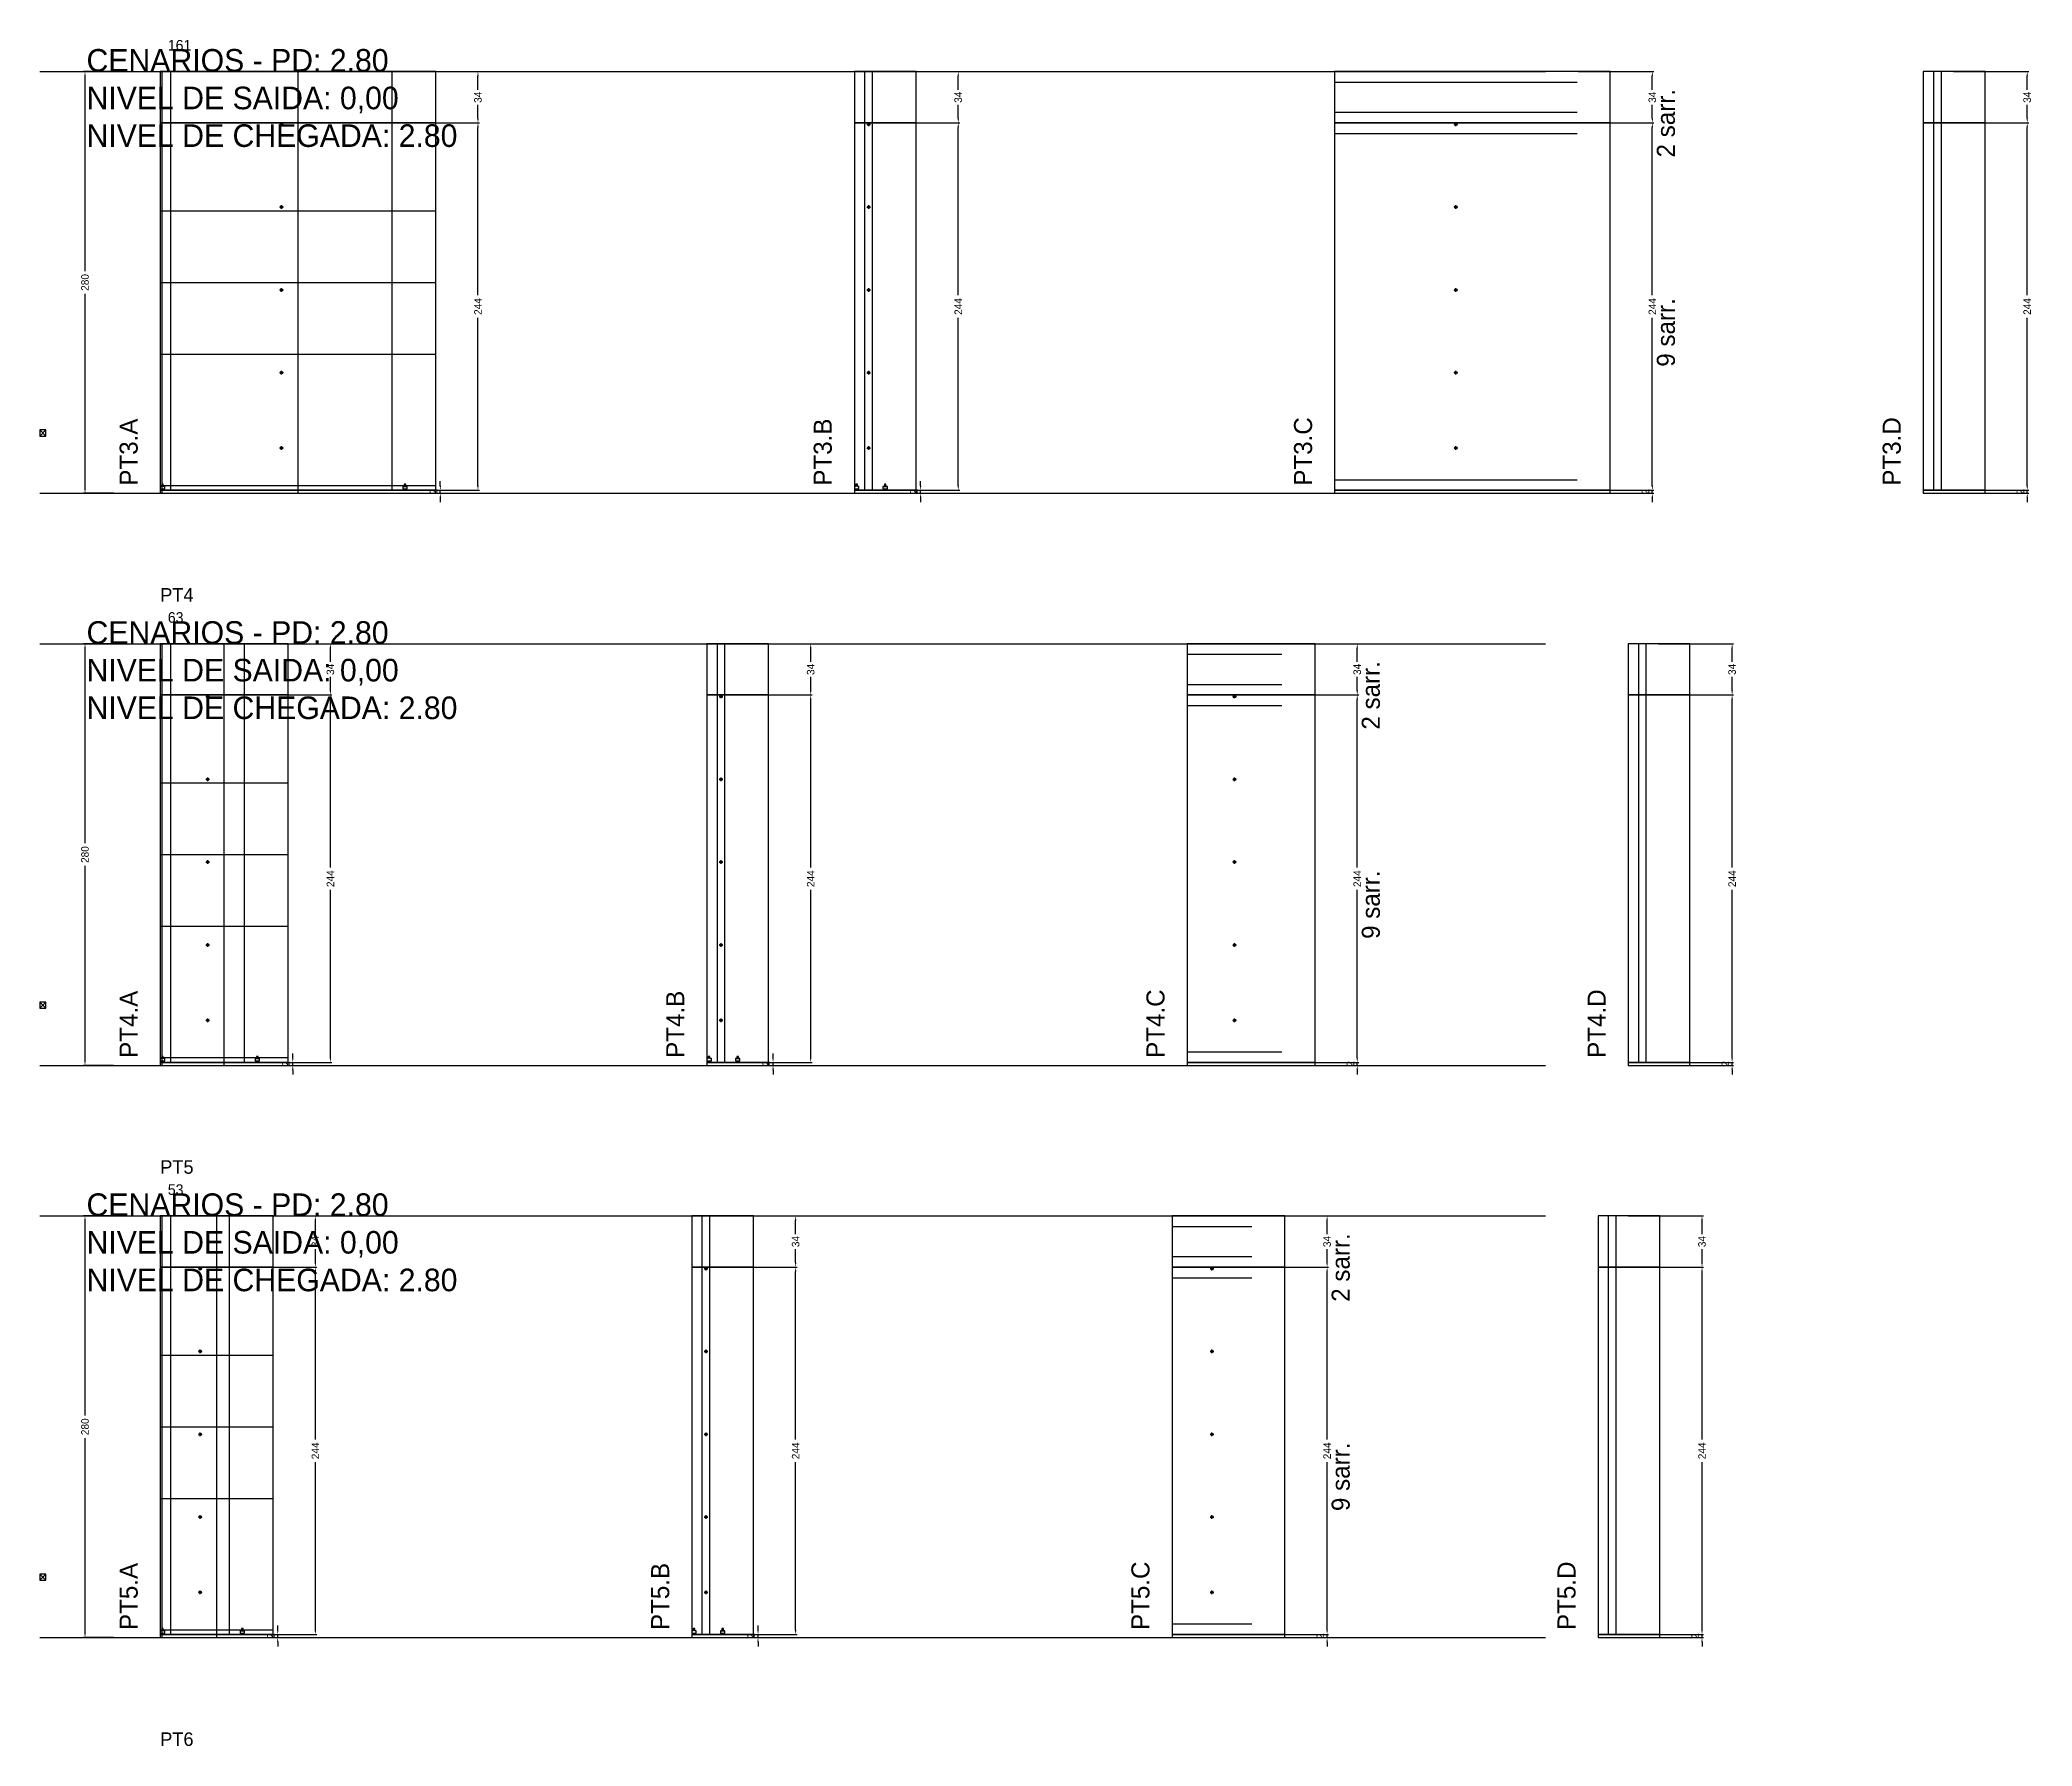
# Model space of a CAD drawing. Header units: centimetres. Extents: x -8500 to 4118, y -39526 to 295.
# Drawn here: x -7000 to -5677, y -38072 to -36939 of the extents above; entities that cross this region are included whole.
import ezdxf

# ---------------------------------------------------------------- set-up
doc = ezdxf.new("R2010")
doc.units = ezdxf.units.CM
doc.linetypes.add('DASHED', pattern=[2, -2])
for name, color, linetype in [('CHAPA', 140, 'Continuous'), ('COTA', 241, 'Continuous'), ('COTAS FURACAO', 16, 'Continuous'), ('Madeira', 30, 'Continuous'), ('MEIO_PONT', 160, 'Continuous'), ('NOMENCLATURA', 7, 'Continuous'), ('Nível', 160, 'Continuous'), ('Painéis', 200, 'Continuous'), ('Perfil Metálico', 150, 'Continuous'), ('SARR_2.2x7', 40, 'Continuous'), ('SARRAFO DE PRESSAO', 200, 'Continuous'), ('texto', 7, 'Continuous'), ('TEXTO_GERAL', 7, 'Continuous')]:
    doc.layers.add(name, color=color, linetype=linetype)
doc.dimstyles.new('PAINEL-NOVA', dxfattribs={"dimtxt": 5, "dimasz": 3, "dimexe": 1, "dimexo": 1, "dimgap": 1, "dimtad": 1, "dimcen": 2.5, "dimazin": 3, "dimtfac": 1, "dimtmove": 0, "dimatfit": 3})

# ---------------------------------------------------------------- blocks, each defined once
blk = doc.blocks.new('_CLOSEDFILLED')
at = {"color": 0, "linetype": 'BYBLOCK'}
blk.add_solid([(-1, 0.16), (0, 0), (-1, -0.16)], dxfattribs=at)
blk = doc.blocks.new('*D2523')
for p, q in [((-6951, -36960), (-6971, -36960)), ((-6970, -37092.5), (-6970, -36963)), ((-6970, -37237), (-6970, -37107.5)), ((-6951, -37240), (-6971, -37240))]:
    blk.add_line(p, q)
at = {"layer": 'Defpoints'}
for p in [(-6950, -36960), (-6970, -37240), (-6950, -37240)]:
    blk.add_point(p, dxfattribs=at)
at = {"layer": 'COTA', "xscale": 3, "yscale": 3}
for p, rotation in [((-6970, -36960), 90), ((-6970, -37240), 270)]:
    blk.add_blockref('_CLOSEDFILLED', p, dxfattribs=dict(at, rotation=rotation))
at = {"layer": 'COTA', "insert": (-6970, -37100), "char_height": 5, "attachment_point": 5, "rotation": 90}
blk.add_mtext('280', dxfattribs=at)
blk = doc.blocks.new('MULDURA')
at = {"layer": 'Paineis'}
for p, q in [((0, 0), (4, 4)), ((4, 0), (0, 4))]:
    blk.add_line(p, q, dxfattribs=at)
blk.add_lwpolyline([(0, 0), (4, 0), (4, 4), (0, 4)], close=True, dxfattribs=at)
blk = doc.blocks.new('*D2525')
for p, q in [((-6758, -36994), (-6708, -36994)), ((-6709, -37108.5), (-6709, -36997)), ((-6709, -37235), (-6709, -37123.5)), ((-6758, -37238), (-6708, -37238))]:
    blk.add_line(p, q)
at = {"layer": 'Defpoints'}
for p in [(-6759, -36994), (-6759, -37238), (-6709, -37238)]:
    blk.add_point(p, dxfattribs=at)
at = {"layer": 'COTA', "xscale": 3, "yscale": 3}
for p, rotation in [((-6709, -36994), 90), ((-6709, -37238), 270)]:
    blk.add_blockref('_CLOSEDFILLED', p, dxfattribs=dict(at, rotation=rotation))
at = {"layer": 'COTA', "insert": (-6709, -37116), "char_height": 5, "attachment_point": 5, "rotation": 90}
blk.add_mtext('244', dxfattribs=at)
blk = doc.blocks.new('*D2526')
for p, q in [((-6758, -36960), (-6708, -36960)), ((-6709, -36972), (-6709, -36963)), ((-6709, -36991), (-6709, -36982)), ((-6758, -36994), (-6708, -36994))]:
    blk.add_line(p, q)
at = {"layer": 'Defpoints'}
for p in [(-6759, -36960), (-6759, -36994), (-6709, -36994)]:
    blk.add_point(p, dxfattribs=at)
at = {"layer": 'COTA', "xscale": 3, "yscale": 3}
for p, rotation in [((-6709, -36960), 90), ((-6709, -36994), 270)]:
    blk.add_blockref('_CLOSEDFILLED', p, dxfattribs=dict(at, rotation=rotation))
at = {"layer": 'COTA', "insert": (-6709, -36977), "char_height": 5, "attachment_point": 5, "rotation": 90}
blk.add_mtext('34', dxfattribs=at)
blk = doc.blocks.new('SLIPTEE')
at = {"layer": 'Paineis'}
blk.add_lwpolyline([(0, 0), (3, 0), (3, 1.5), (2, 1.5), (2, 3), (1, 3), (1, 1.5), (0, 1.5)], close=True, dxfattribs=at)
blk = doc.blocks.new('SLIPTDD')
at = {"layer": 'Paineis'}
blk.add_line((0, 1.5), (3, 1.5), dxfattribs=at)
blk.add_lwpolyline([(0, 0), (3, 0), (3, 1.5), (2, 1.5), (2, 3), (1, 3), (1, 1.5), (0, 1.5)], close=True, dxfattribs=at)
blk = doc.blocks.new('furacao')
at = {"layer": 'COTAS FURACAO'}
for p, q in [((-1.2, 0), (1.2, 0)), ((0, -1.2), (0, 1.2))]:
    blk.add_line(p, q, dxfattribs=at)
blk.add_circle((0, 0), 0.8, dxfattribs=at)
blk = doc.blocks.new('*D2528')
for p, q in [((-6439, -36994), (-6389, -36994)), ((-6390, -37108.5), (-6390, -36997)), ((-6390, -37235), (-6390, -37123.5)), ((-6439, -37238), (-6389, -37238))]:
    blk.add_line(p, q)
at = {"layer": 'Defpoints'}
for p in [(-6440, -36994), (-6440, -37238), (-6390, -37238)]:
    blk.add_point(p, dxfattribs=at)
at = {"layer": 'COTA', "xscale": 3, "yscale": 3}
for p, rotation in [((-6390, -36994), 90), ((-6390, -37238), 270)]:
    blk.add_blockref('_CLOSEDFILLED', p, dxfattribs=dict(at, rotation=rotation))
at = {"layer": 'COTA', "insert": (-6390, -37116), "char_height": 5, "attachment_point": 5, "rotation": 90}
blk.add_mtext('244', dxfattribs=at)
blk = doc.blocks.new('*D2529')
for p, q in [((-6439, -36960), (-6389, -36960)), ((-6390, -36972), (-6390, -36963)), ((-6390, -36991), (-6390, -36982)), ((-6439, -36994), (-6389, -36994))]:
    blk.add_line(p, q)
at = {"layer": 'Defpoints'}
for p in [(-6440, -36960), (-6440, -36994), (-6390, -36994)]:
    blk.add_point(p, dxfattribs=at)
at = {"layer": 'COTA', "xscale": 3, "yscale": 3}
for p, rotation in [((-6390, -36960), 90), ((-6390, -36994), 270)]:
    blk.add_blockref('_CLOSEDFILLED', p, dxfattribs=dict(at, rotation=rotation))
at = {"layer": 'COTA', "insert": (-6390, -36977), "char_height": 5, "attachment_point": 5, "rotation": 90}
blk.add_mtext('34', dxfattribs=at)
blk = doc.blocks.new('*D2531')
for p, q in [((-5978, -36994), (-5928, -36994)), ((-5929, -37108.5), (-5929, -36997)), ((-5929, -37235), (-5929, -37123.5)), ((-5978, -37238), (-5928, -37238))]:
    blk.add_line(p, q)
at = {"layer": 'Defpoints'}
for p in [(-5979, -36994), (-5979, -37238), (-5929, -37238)]:
    blk.add_point(p, dxfattribs=at)
at = {"layer": 'COTA', "xscale": 3, "yscale": 3}
for p, rotation in [((-5929, -36994), 90), ((-5929, -37238), 270)]:
    blk.add_blockref('_CLOSEDFILLED', p, dxfattribs=dict(at, rotation=rotation))
at = {"layer": 'COTA', "insert": (-5929, -37116), "char_height": 5, "attachment_point": 5, "rotation": 90}
blk.add_mtext('244', dxfattribs=at)
blk = doc.blocks.new('*D2532')
for p, q in [((-5978, -36960), (-5928, -36960)), ((-5929, -36972), (-5929, -36963)), ((-5929, -36991), (-5929, -36982)), ((-5978, -36994), (-5928, -36994))]:
    blk.add_line(p, q)
at = {"layer": 'Defpoints'}
for p in [(-5979, -36960), (-5979, -36994), (-5929, -36994)]:
    blk.add_point(p, dxfattribs=at)
at = {"layer": 'COTA', "xscale": 3, "yscale": 3}
for p, rotation in [((-5929, -36960), 90), ((-5929, -36994), 270)]:
    blk.add_blockref('_CLOSEDFILLED', p, dxfattribs=dict(at, rotation=rotation))
at = {"layer": 'COTA', "insert": (-5929, -36977), "char_height": 5, "attachment_point": 5, "rotation": 90}
blk.add_mtext('34', dxfattribs=at)
blk = doc.blocks.new('*D2534')
for p, q in [((-5729, -36994), (-5679, -36994)), ((-5680, -37108.5), (-5680, -36997)), ((-5680, -37235), (-5680, -37123.5)), ((-5729, -37238), (-5679, -37238))]:
    blk.add_line(p, q)
at = {"layer": 'Defpoints'}
for p in [(-5730, -36994), (-5730, -37238), (-5680, -37238)]:
    blk.add_point(p, dxfattribs=at)
at = {"layer": 'COTA', "xscale": 3, "yscale": 3}
for p, rotation in [((-5680, -36994), 90), ((-5680, -37238), 270)]:
    blk.add_blockref('_CLOSEDFILLED', p, dxfattribs=dict(at, rotation=rotation))
at = {"layer": 'COTA', "insert": (-5680, -37116), "char_height": 5, "attachment_point": 5, "rotation": 90}
blk.add_mtext('244', dxfattribs=at)
blk = doc.blocks.new('*D2535')
for p, q in [((-5729, -36960), (-5679, -36960)), ((-5680, -36972), (-5680, -36963)), ((-5680, -36991), (-5680, -36982)), ((-5729, -36994), (-5679, -36994))]:
    blk.add_line(p, q)
at = {"layer": 'Defpoints'}
for p in [(-5730, -36960), (-5730, -36994), (-5680, -36994)]:
    blk.add_point(p, dxfattribs=at)
at = {"layer": 'COTA', "xscale": 3, "yscale": 3}
for p, rotation in [((-5680, -36960), 90), ((-5680, -36994), 270)]:
    blk.add_blockref('_CLOSEDFILLED', p, dxfattribs=dict(at, rotation=rotation))
at = {"layer": 'COTA', "insert": (-5680, -36977), "char_height": 5, "attachment_point": 5, "rotation": 90}
blk.add_mtext('34', dxfattribs=at)
blk = doc.blocks.new('*D2549')
for p, q in [((-6951, -37340), (-6971, -37340)), ((-6970, -37472.5), (-6970, -37343)), ((-6970, -37617), (-6970, -37487.5)), ((-6951, -37620), (-6971, -37620))]:
    blk.add_line(p, q)
at = {"layer": 'Defpoints'}
for p in [(-6950, -37340), (-6970, -37620), (-6950, -37620)]:
    blk.add_point(p, dxfattribs=at)
at = {"layer": 'COTA', "xscale": 3, "yscale": 3}
for p, rotation in [((-6970, -37340), 90), ((-6970, -37620), 270)]:
    blk.add_blockref('_CLOSEDFILLED', p, dxfattribs=dict(at, rotation=rotation))
at = {"layer": 'COTA', "insert": (-6970, -37480), "char_height": 5, "attachment_point": 5, "rotation": 90}
blk.add_mtext('280', dxfattribs=at)
blk = doc.blocks.new('*D2551')
for p, q in [((-6856, -37374), (-6806, -37374)), ((-6807, -37488.5), (-6807, -37377)), ((-6807, -37615), (-6807, -37503.5)), ((-6856, -37618), (-6806, -37618))]:
    blk.add_line(p, q)
at = {"layer": 'Defpoints'}
for p in [(-6857, -37374), (-6857, -37618), (-6807, -37618)]:
    blk.add_point(p, dxfattribs=at)
at = {"layer": 'COTA', "xscale": 3, "yscale": 3}
for p, rotation in [((-6807, -37374), 90), ((-6807, -37618), 270)]:
    blk.add_blockref('_CLOSEDFILLED', p, dxfattribs=dict(at, rotation=rotation))
at = {"layer": 'COTA', "insert": (-6807, -37496), "char_height": 5, "attachment_point": 5, "rotation": 90}
blk.add_mtext('244', dxfattribs=at)
blk = doc.blocks.new('*D2552')
for p, q in [((-6856, -37340), (-6806, -37340)), ((-6807, -37352), (-6807, -37343)), ((-6807, -37371), (-6807, -37362)), ((-6856, -37374), (-6806, -37374))]:
    blk.add_line(p, q)
at = {"layer": 'Defpoints'}
for p in [(-6857, -37340), (-6857, -37374), (-6807, -37374)]:
    blk.add_point(p, dxfattribs=at)
at = {"layer": 'COTA', "xscale": 3, "yscale": 3}
for p, rotation in [((-6807, -37340), 90), ((-6807, -37374), 270)]:
    blk.add_blockref('_CLOSEDFILLED', p, dxfattribs=dict(at, rotation=rotation))
at = {"layer": 'COTA', "insert": (-6807, -37357), "char_height": 5, "attachment_point": 5, "rotation": 90}
blk.add_mtext('34', dxfattribs=at)
blk = doc.blocks.new('*D2554')
for p, q in [((-6537, -37374), (-6487, -37374)), ((-6488, -37488.5), (-6488, -37377)), ((-6488, -37615), (-6488, -37503.5)), ((-6537, -37618), (-6487, -37618))]:
    blk.add_line(p, q)
at = {"layer": 'Defpoints'}
for p in [(-6538, -37374), (-6538, -37618), (-6488, -37618)]:
    blk.add_point(p, dxfattribs=at)
at = {"layer": 'COTA', "xscale": 3, "yscale": 3}
for p, rotation in [((-6488, -37374), 90), ((-6488, -37618), 270)]:
    blk.add_blockref('_CLOSEDFILLED', p, dxfattribs=dict(at, rotation=rotation))
at = {"layer": 'COTA', "insert": (-6488, -37496), "char_height": 5, "attachment_point": 5, "rotation": 90}
blk.add_mtext('244', dxfattribs=at)
blk = doc.blocks.new('*D2555')
for p, q in [((-6537, -37340), (-6487, -37340)), ((-6488, -37352), (-6488, -37343)), ((-6488, -37371), (-6488, -37362)), ((-6537, -37374), (-6487, -37374))]:
    blk.add_line(p, q)
at = {"layer": 'Defpoints'}
for p in [(-6538, -37340), (-6538, -37374), (-6488, -37374)]:
    blk.add_point(p, dxfattribs=at)
at = {"layer": 'COTA', "xscale": 3, "yscale": 3}
for p, rotation in [((-6488, -37340), 90), ((-6488, -37374), 270)]:
    blk.add_blockref('_CLOSEDFILLED', p, dxfattribs=dict(at, rotation=rotation))
at = {"layer": 'COTA', "insert": (-6488, -37357), "char_height": 5, "attachment_point": 5, "rotation": 90}
blk.add_mtext('34', dxfattribs=at)
blk = doc.blocks.new('*D2557')
for p, q in [((-6174, -37374), (-6124, -37374)), ((-6125, -37488.5), (-6125, -37377)), ((-6125, -37615), (-6125, -37503.5)), ((-6174, -37618), (-6124, -37618))]:
    blk.add_line(p, q)
at = {"layer": 'Defpoints'}
for p in [(-6175, -37374), (-6175, -37618), (-6125, -37618)]:
    blk.add_point(p, dxfattribs=at)
at = {"layer": 'COTA', "xscale": 3, "yscale": 3}
for p, rotation in [((-6125, -37374), 90), ((-6125, -37618), 270)]:
    blk.add_blockref('_CLOSEDFILLED', p, dxfattribs=dict(at, rotation=rotation))
at = {"layer": 'COTA', "insert": (-6125, -37496), "char_height": 5, "attachment_point": 5, "rotation": 90}
blk.add_mtext('244', dxfattribs=at)
blk = doc.blocks.new('*D2558')
for p, q in [((-6174, -37340), (-6124, -37340)), ((-6125, -37352), (-6125, -37343)), ((-6125, -37371), (-6125, -37362)), ((-6174, -37374), (-6124, -37374))]:
    blk.add_line(p, q)
at = {"layer": 'Defpoints'}
for p in [(-6175, -37340), (-6175, -37374), (-6125, -37374)]:
    blk.add_point(p, dxfattribs=at)
at = {"layer": 'COTA', "xscale": 3, "yscale": 3}
for p, rotation in [((-6125, -37340), 90), ((-6125, -37374), 270)]:
    blk.add_blockref('_CLOSEDFILLED', p, dxfattribs=dict(at, rotation=rotation))
at = {"layer": 'COTA', "insert": (-6125, -37357), "char_height": 5, "attachment_point": 5, "rotation": 90}
blk.add_mtext('34', dxfattribs=at)
blk = doc.blocks.new('*D2560')
for p, q in [((-5925, -37374), (-5875, -37374)), ((-5876, -37488.5), (-5876, -37377)), ((-5876, -37615), (-5876, -37503.5)), ((-5925, -37618), (-5875, -37618))]:
    blk.add_line(p, q)
at = {"layer": 'Defpoints'}
for p in [(-5926, -37374), (-5926, -37618), (-5876, -37618)]:
    blk.add_point(p, dxfattribs=at)
at = {"layer": 'COTA', "xscale": 3, "yscale": 3}
for p, rotation in [((-5876, -37374), 90), ((-5876, -37618), 270)]:
    blk.add_blockref('_CLOSEDFILLED', p, dxfattribs=dict(at, rotation=rotation))
at = {"layer": 'COTA', "insert": (-5876, -37496), "char_height": 5, "attachment_point": 5, "rotation": 90}
blk.add_mtext('244', dxfattribs=at)
blk = doc.blocks.new('*D2561')
for p, q in [((-5925, -37340), (-5875, -37340)), ((-5876, -37352), (-5876, -37343)), ((-5876, -37371), (-5876, -37362)), ((-5925, -37374), (-5875, -37374))]:
    blk.add_line(p, q)
at = {"layer": 'Defpoints'}
for p in [(-5926, -37340), (-5926, -37374), (-5876, -37374)]:
    blk.add_point(p, dxfattribs=at)
at = {"layer": 'COTA', "xscale": 3, "yscale": 3}
for p, rotation in [((-5876, -37340), 90), ((-5876, -37374), 270)]:
    blk.add_blockref('_CLOSEDFILLED', p, dxfattribs=dict(at, rotation=rotation))
at = {"layer": 'COTA', "insert": (-5876, -37357), "char_height": 5, "attachment_point": 5, "rotation": 90}
blk.add_mtext('34', dxfattribs=at)
blk = doc.blocks.new('*D2575')
for p, q in [((-6951, -37720), (-6971, -37720)), ((-6970, -37852.5), (-6970, -37723)), ((-6970, -37997), (-6970, -37867.5)), ((-6951, -38000), (-6971, -38000))]:
    blk.add_line(p, q)
at = {"layer": 'Defpoints'}
for p in [(-6950, -37720), (-6970, -38000), (-6950, -38000)]:
    blk.add_point(p, dxfattribs=at)
at = {"layer": 'COTA', "xscale": 3, "yscale": 3}
for p, rotation in [((-6970, -37720), 90), ((-6970, -38000), 270)]:
    blk.add_blockref('_CLOSEDFILLED', p, dxfattribs=dict(at, rotation=rotation))
at = {"layer": 'COTA', "insert": (-6970, -37860), "char_height": 5, "attachment_point": 5, "rotation": 90}
blk.add_mtext('280', dxfattribs=at)
blk = doc.blocks.new('*D2577')
for p, q in [((-6866, -37754), (-6816, -37754)), ((-6817, -37868.5), (-6817, -37757)), ((-6817, -37995), (-6817, -37883.5)), ((-6866, -37998), (-6816, -37998))]:
    blk.add_line(p, q)
at = {"layer": 'Defpoints'}
for p in [(-6867, -37754), (-6867, -37998), (-6817, -37998)]:
    blk.add_point(p, dxfattribs=at)
at = {"layer": 'COTA', "xscale": 3, "yscale": 3}
for p, rotation in [((-6817, -37754), 90), ((-6817, -37998), 270)]:
    blk.add_blockref('_CLOSEDFILLED', p, dxfattribs=dict(at, rotation=rotation))
at = {"layer": 'COTA', "insert": (-6817, -37876), "char_height": 5, "attachment_point": 5, "rotation": 90}
blk.add_mtext('244', dxfattribs=at)
blk = doc.blocks.new('*D2578')
for p, q in [((-6866, -37720), (-6816, -37720)), ((-6817, -37732), (-6817, -37723)), ((-6817, -37751), (-6817, -37742)), ((-6866, -37754), (-6816, -37754))]:
    blk.add_line(p, q)
at = {"layer": 'Defpoints'}
for p in [(-6867, -37720), (-6867, -37754), (-6817, -37754)]:
    blk.add_point(p, dxfattribs=at)
at = {"layer": 'COTA', "xscale": 3, "yscale": 3}
for p, rotation in [((-6817, -37720), 90), ((-6817, -37754), 270)]:
    blk.add_blockref('_CLOSEDFILLED', p, dxfattribs=dict(at, rotation=rotation))
at = {"layer": 'COTA', "insert": (-6817, -37737), "char_height": 5, "attachment_point": 5, "rotation": 90}
blk.add_mtext('34', dxfattribs=at)
blk = doc.blocks.new('*D2580')
for p, q in [((-6547, -37754), (-6497, -37754)), ((-6498, -37868.5), (-6498, -37757)), ((-6498, -37995), (-6498, -37883.5)), ((-6547, -37998), (-6497, -37998))]:
    blk.add_line(p, q)
at = {"layer": 'Defpoints'}
for p in [(-6548, -37754), (-6548, -37998), (-6498, -37998)]:
    blk.add_point(p, dxfattribs=at)
at = {"layer": 'COTA', "xscale": 3, "yscale": 3}
for p, rotation in [((-6498, -37754), 90), ((-6498, -37998), 270)]:
    blk.add_blockref('_CLOSEDFILLED', p, dxfattribs=dict(at, rotation=rotation))
at = {"layer": 'COTA', "insert": (-6498, -37876), "char_height": 5, "attachment_point": 5, "rotation": 90}
blk.add_mtext('244', dxfattribs=at)
blk = doc.blocks.new('*D2581')
for p, q in [((-6547, -37720), (-6497, -37720)), ((-6498, -37732), (-6498, -37723)), ((-6498, -37751), (-6498, -37742)), ((-6547, -37754), (-6497, -37754))]:
    blk.add_line(p, q)
at = {"layer": 'Defpoints'}
for p in [(-6548, -37720), (-6548, -37754), (-6498, -37754)]:
    blk.add_point(p, dxfattribs=at)
at = {"layer": 'COTA', "xscale": 3, "yscale": 3}
for p, rotation in [((-6498, -37720), 90), ((-6498, -37754), 270)]:
    blk.add_blockref('_CLOSEDFILLED', p, dxfattribs=dict(at, rotation=rotation))
at = {"layer": 'COTA', "insert": (-6498, -37737), "char_height": 5, "attachment_point": 5, "rotation": 90}
blk.add_mtext('34', dxfattribs=at)
blk = doc.blocks.new('*D2583')
for p, q in [((-6194, -37754), (-6144, -37754)), ((-6145, -37868.5), (-6145, -37757)), ((-6145, -37995), (-6145, -37883.5)), ((-6194, -37998), (-6144, -37998))]:
    blk.add_line(p, q)
at = {"layer": 'Defpoints'}
for p in [(-6195, -37754), (-6195, -37998), (-6145, -37998)]:
    blk.add_point(p, dxfattribs=at)
at = {"layer": 'COTA', "xscale": 3, "yscale": 3}
for p, rotation in [((-6145, -37754), 90), ((-6145, -37998), 270)]:
    blk.add_blockref('_CLOSEDFILLED', p, dxfattribs=dict(at, rotation=rotation))
at = {"layer": 'COTA', "insert": (-6145, -37876), "char_height": 5, "attachment_point": 5, "rotation": 90}
blk.add_mtext('244', dxfattribs=at)
blk = doc.blocks.new('*D2584')
for p, q in [((-6194, -37720), (-6144, -37720)), ((-6145, -37732), (-6145, -37723)), ((-6145, -37751), (-6145, -37742)), ((-6194, -37754), (-6144, -37754))]:
    blk.add_line(p, q)
at = {"layer": 'Defpoints'}
for p in [(-6195, -37720), (-6195, -37754), (-6145, -37754)]:
    blk.add_point(p, dxfattribs=at)
at = {"layer": 'COTA', "xscale": 3, "yscale": 3}
for p, rotation in [((-6145, -37720), 90), ((-6145, -37754), 270)]:
    blk.add_blockref('_CLOSEDFILLED', p, dxfattribs=dict(at, rotation=rotation))
at = {"layer": 'COTA', "insert": (-6145, -37737), "char_height": 5, "attachment_point": 5, "rotation": 90}
blk.add_mtext('34', dxfattribs=at)
blk = doc.blocks.new('*D2586')
for p, q in [((-5945, -37754), (-5895, -37754)), ((-5896, -37868.5), (-5896, -37757)), ((-5896, -37995), (-5896, -37883.5)), ((-5945, -37998), (-5895, -37998))]:
    blk.add_line(p, q)
at = {"layer": 'Defpoints'}
for p in [(-5946, -37754), (-5946, -37998), (-5896, -37998)]:
    blk.add_point(p, dxfattribs=at)
at = {"layer": 'COTA', "xscale": 3, "yscale": 3}
for p, rotation in [((-5896, -37754), 90), ((-5896, -37998), 270)]:
    blk.add_blockref('_CLOSEDFILLED', p, dxfattribs=dict(at, rotation=rotation))
at = {"layer": 'COTA', "insert": (-5896, -37876), "char_height": 5, "attachment_point": 5, "rotation": 90}
blk.add_mtext('244', dxfattribs=at)
blk = doc.blocks.new('*D2587')
for p, q in [((-5945, -37720), (-5895, -37720)), ((-5896, -37732), (-5896, -37723)), ((-5896, -37751), (-5896, -37742)), ((-5945, -37754), (-5895, -37754))]:
    blk.add_line(p, q)
at = {"layer": 'Defpoints'}
for p in [(-5946, -37720), (-5946, -37754), (-5896, -37754)]:
    blk.add_point(p, dxfattribs=at)
at = {"layer": 'COTA', "xscale": 3, "yscale": 3}
for p, rotation in [((-5896, -37720), 90), ((-5896, -37754), 270)]:
    blk.add_blockref('_CLOSEDFILLED', p, dxfattribs=dict(at, rotation=rotation))
at = {"layer": 'COTA', "insert": (-5896, -37737), "char_height": 5, "attachment_point": 5, "rotation": 90}
blk.add_mtext('34', dxfattribs=at)

msp = doc.modelspace()

# ---------------------------------------------------------------- linework, layer by layer
at = {"layer": 'CHAPA'}
for points in [[(-6920, -37240), (-6918.8, -37240), (-6918.8, -36960), (-6920, -36960)], [(-6920, -37620), (-6918.8, -37620), (-6918.8, -37340), (-6920, -37340)], [(-6920, -38000), (-6918.8, -38000), (-6918.8, -37720), (-6920, -37720)]]:
    msp.add_lwpolyline(points, close=True, dxfattribs=at)
at = {"layer": 'Madeira'}
for points in [[(-6920, -37052.4), (-6737, -37052.4)], [(-6920, -37147.6), (-6737, -37147.6)], [(-6920, -37432.4), (-6835, -37432.4)], [(-6920, -37527.6), (-6835, -37527.6)], [(-6920, -37812.4), (-6845, -37812.4)], [(-6920, -37907.6), (-6845, -37907.6)]]:
    msp.add_lwpolyline(points, dxfattribs=at)
at = {"layer": 'MEIO_PONT'}
for points in [[(-6920, -37100), (-6737, -37100)], [(-6920, -37480), (-6835, -37480)], [(-6920, -37860), (-6845, -37860)]]:
    msp.add_lwpolyline(points, dxfattribs=at)
at = {"layer": 'Nível', "linetype": 'DASHED'}
for points in [[(-7000, -36960), (-6000, -36960)], [(-7000, -37240), (-6000, -37240)], [(-7000, -37340), (-6000, -37340)], [(-7000, -37620), (-6000, -37620)], [(-7000, -37720), (-6000, -37720)], [(-7000, -38000), (-6000, -38000)]]:
    msp.add_lwpolyline(points, dxfattribs=at)
at = {"layer": 'Painéis'}
for points in [[(-6920, -36994), (-6737, -36994), (-6737, -36960), (-6920, -36960)], [(-6920, -37240), (-6737, -37240), (-6737, -36960), (-6920, -36960)], [(-6459, -36994), (-6418, -36994), (-6418, -36960), (-6459, -36960)], [(-6140, -36994), (-5957, -36994), (-5957, -36960), (-6140, -36960)], [(-5749, -36994), (-5708, -36994), (-5708, -36960), (-5749, -36960)], [(-6920, -37238), (-6737, -37238), (-6737, -36994), (-6920, -36994)], [(-6459, -37238), (-6418, -37238), (-6418, -36994), (-6459, -36994)], [(-6140, -37238), (-5957, -37238), (-5957, -36994), (-6140, -36994)], [(-5749, -37238), (-5708, -37238), (-5708, -36994), (-5749, -36994)], [(-6920, -37240), (-6737, -37240), (-6737, -37238), (-6920, -37238)], [(-6459, -37240), (-6418, -37240), (-6418, -37238), (-6459, -37238)], [(-6140, -37240), (-5957, -37240), (-5957, -37238), (-6140, -37238)], [(-5749, -37240), (-5708, -37240), (-5708, -37238), (-5749, -37238)], [(-6920, -37374), (-6835, -37374), (-6835, -37340), (-6920, -37340)], [(-6920, -37620), (-6835, -37620), (-6835, -37340), (-6920, -37340)], [(-6557, -37374), (-6516, -37374), (-6516, -37340), (-6557, -37340)], [(-6238, -37374), (-6153, -37374), (-6153, -37340), (-6238, -37340)], [(-5945, -37374), (-5904, -37374), (-5904, -37340), (-5945, -37340)], [(-6920, -37618), (-6835, -37618), (-6835, -37374), (-6920, -37374)], [(-6557, -37618), (-6516, -37618), (-6516, -37374), (-6557, -37374)], [(-6238, -37618), (-6153, -37618), (-6153, -37374), (-6238, -37374)], [(-5945, -37618), (-5904, -37618), (-5904, -37374), (-5945, -37374)], [(-6920, -37620), (-6835, -37620), (-6835, -37618), (-6920, -37618)], [(-6557, -37620), (-6516, -37620), (-6516, -37618), (-6557, -37618)], [(-6238, -37620), (-6153, -37620), (-6153, -37618), (-6238, -37618)], [(-5945, -37620), (-5904, -37620), (-5904, -37618), (-5945, -37618)], [(-6920, -37754), (-6845, -37754), (-6845, -37720), (-6920, -37720)], [(-6920, -38000), (-6845, -38000), (-6845, -37720), (-6920, -37720)], [(-6567, -37754), (-6526, -37754), (-6526, -37720), (-6567, -37720)], [(-6248, -37754), (-6173, -37754), (-6173, -37720), (-6248, -37720)], [(-5965, -37754), (-5924, -37754), (-5924, -37720), (-5965, -37720)], [(-6920, -37998), (-6845, -37998), (-6845, -37754), (-6920, -37754)], [(-6567, -37998), (-6526, -37998), (-6526, -37754), (-6567, -37754)], [(-6248, -37998), (-6173, -37998), (-6173, -37754), (-6248, -37754)], [(-5965, -37998), (-5924, -37998), (-5924, -37754), (-5965, -37754)], [(-6920, -38000), (-6845, -38000), (-6845, -37998), (-6920, -37998)], [(-6567, -38000), (-6526, -38000), (-6526, -37998), (-6567, -37998)], [(-6248, -38000), (-6173, -38000), (-6173, -37998), (-6248, -37998)], [(-5965, -38000), (-5924, -38000), (-5924, -37998), (-5965, -37998)]]:
    msp.add_lwpolyline(points, close=True, dxfattribs=at)
at = {"layer": 'Perfil Metálico'}
for p, q in [((-6828.5, -37240), (-6828.5, -36960)), ((-6877.5, -37620), (-6877.5, -37340)), ((-6882.5, -38000), (-6882.5, -37720))]:
    msp.add_line(p, q, dxfattribs=at)
at = {"layer": 'SARR_2.2x7'}
for points in [[(-6913, -36994), (-6913, -36960)], [(-6766, -36994), (-6766, -36960)], [(-6452, -36994), (-6452, -36960)], [(-6447, -36994), (-6447, -36960)], [(-6140, -36967), (-5979, -36967)], [(-5742, -36994), (-5742, -36960)], [(-5737, -36994), (-5737, -36960)], [(-6140, -36987), (-5979, -36987)], [(-6140, -37001), (-5979, -37001)], [(-6140, -37231), (-5979, -37231)], [(-6913, -37374), (-6913, -37340)], [(-6864, -37374), (-6864, -37340)], [(-6550, -37374), (-6550, -37340)], [(-6545, -37374), (-6545, -37340)], [(-5938, -37374), (-5938, -37340)], [(-5933, -37374), (-5933, -37340)], [(-6238, -37347), (-6175, -37347)], [(-6238, -37367), (-6175, -37367)], [(-6238, -37381), (-6175, -37381)], [(-6238, -37611), (-6175, -37611)], [(-6913, -37754), (-6913, -37720)], [(-6874, -37754), (-6874, -37720)], [(-6560, -37754), (-6560, -37720)], [(-6555, -37754), (-6555, -37720)], [(-5958, -37754), (-5958, -37720)], [(-5953, -37754), (-5953, -37720)], [(-6248, -37727), (-6195, -37727)], [(-6248, -37747), (-6195, -37747)], [(-6248, -37761), (-6195, -37761)], [(-6248, -37991), (-6195, -37991)]]:
    msp.add_lwpolyline(points, dxfattribs=at)
at = {"layer": 'SARR_2.2x7', "linetype": 'DASHED'}
for points in [[(-6913, -37238), (-6913, -36994)], [(-6766, -37238), (-6766, -36994)], [(-6452, -37238), (-6452, -36994)], [(-6447, -37238), (-6447, -36994)], [(-5742, -37238), (-5742, -36994)], [(-5737, -37238), (-5737, -36994)], [(-6913, -37618), (-6913, -37374)], [(-6864, -37618), (-6864, -37374)], [(-6550, -37618), (-6550, -37374)], [(-6545, -37618), (-6545, -37374)], [(-5938, -37618), (-5938, -37374)], [(-5933, -37618), (-5933, -37374)], [(-6913, -37998), (-6913, -37754)], [(-6874, -37998), (-6874, -37754)], [(-6560, -37998), (-6560, -37754)], [(-6555, -37998), (-6555, -37754)], [(-5958, -37998), (-5958, -37754)], [(-5953, -37998), (-5953, -37754)]]:
    msp.add_lwpolyline(points, dxfattribs=at)
at = {"layer": 'SARRAFO DE PRESSAO'}
for points in [[(-6920, -37240), (-6737, -37240), (-6737, -37235), (-6920, -37235)], [(-6920, -37620), (-6835, -37620), (-6835, -37615), (-6920, -37615)], [(-6920, -38000), (-6845, -38000), (-6845, -37995), (-6920, -37995)]]:
    msp.add_lwpolyline(points, close=True, dxfattribs=at)

# ---------------------------------------------------------------- block references
at = {"layer": 'COTA'}
for name, p in [('furacao', (-6839.5, -36995)), ('furacao', (-6449.5, -36995)), ('furacao', (-6059.5, -36995)), ('furacao', (-6839.5, -37050)), ('furacao', (-6449.5, -37050)), ('furacao', (-6059.5, -37050)), ('furacao', (-6839.5, -37105)), ('furacao', (-6449.5, -37105)), ('furacao', (-6059.5, -37105)), ('furacao', (-6839.5, -37160)), ('furacao', (-6449.5, -37160)), ('furacao', (-6059.5, -37160)), ('MULDURA', (-7000, -37202)), ('furacao', (-6839.5, -37210)), ('furacao', (-6449.5, -37210)), ('furacao', (-6059.5, -37210)), ('SLIPTEE', (-6920, -37237)), ('SLIPTDD', (-6759, -37237)), ('SLIPTEE', (-6459, -37237)), ('SLIPTDD', (-6440, -37237)), ('furacao', (-6888.5, -37375)), ('furacao', (-6547.5, -37375)), ('furacao', (-6206.5, -37375)), ('furacao', (-6888.5, -37430)), ('furacao', (-6547.5, -37430)), ('furacao', (-6206.5, -37430)), ('furacao', (-6888.5, -37485)), ('furacao', (-6547.5, -37485)), ('furacao', (-6206.5, -37485)), ('furacao', (-6888.5, -37540)), ('furacao', (-6547.5, -37540)), ('furacao', (-6206.5, -37540)), ('MULDURA', (-7000, -37582)), ('furacao', (-6888.5, -37590)), ('furacao', (-6547.5, -37590)), ('furacao', (-6206.5, -37590)), ('SLIPTEE', (-6920, -37617)), ('SLIPTDD', (-6857, -37617)), ('SLIPTEE', (-6557, -37617)), ('SLIPTDD', (-6538, -37617)), ('furacao', (-6893.5, -37755)), ('furacao', (-6557.5, -37755)), ('furacao', (-6221.5, -37755)), ('furacao', (-6893.5, -37810)), ('furacao', (-6557.5, -37810)), ('furacao', (-6221.5, -37810)), ('furacao', (-6893.5, -37865)), ('furacao', (-6557.5, -37865)), ('furacao', (-6221.5, -37865)), ('furacao', (-6893.5, -37920)), ('furacao', (-6557.5, -37920)), ('furacao', (-6221.5, -37920)), ('MULDURA', (-7000, -37962)), ('furacao', (-6893.5, -37970)), ('furacao', (-6557.5, -37970)), ('furacao', (-6221.5, -37970)), ('SLIPTEE', (-6920, -37997)), ('SLIPTDD', (-6867, -37997)), ('SLIPTEE', (-6567, -37997)), ('SLIPTDD', (-6548, -37997))]:
    msp.add_blockref(name, p, dxfattribs=at)

# ---------------------------------------------------------------- texts
at = {"layer": 'NOMENCLATURA'}
for s, p in [('CENARIOS - PD: 2.80', (-6969, -36960)), ('NIVEL DE SAIDA: 0,00', (-6969, -36985)), ('NIVEL DE CHEGADA: 2.80', (-6969, -37010)), ('CENARIOS - PD: 2.80', (-6969, -37340)), ('NIVEL DE SAIDA: 0,00', (-6969, -37365)), ('NIVEL DE CHEGADA: 2.80', (-6969, -37390)), ('CENARIOS - PD: 2.80', (-6969, -37720)), ('NIVEL DE SAIDA: 0,00', (-6969, -37745)), ('NIVEL DE CHEGADA: 2.80', (-6969, -37770))]:
    msp.add_text(s, height=15, dxfattribs=at).set_placement(p)
for s, p in [('2 sarr.', (-5914, -37017)), ('9 sarr.', (-5914, -37156)), ('PT3.A', (-6935, -37235)), ('PT3.B', (-6474, -37235)), ('PT3.C', (-6155, -37235)), ('PT3.D', (-5764, -37235)), ('2 sarr.', (-6110, -37397)), ('9 sarr.', (-6110, -37536)), ('PT4.A', (-6935, -37615)), ('PT4.B', (-6572, -37615)), ('PT4.C', (-6253, -37615)), ('PT4.D', (-5960, -37615)), ('2 sarr.', (-6130, -37777)), ('9 sarr.', (-6130, -37916)), ('PT5.A', (-6935, -37995)), ('PT5.B', (-6582, -37995)), ('PT5.C', (-6263, -37995)), ('PT5.D', (-5980, -37995))]:
    msp.add_text(s, height=12, rotation=90, dxfattribs=at).set_placement(p)
at = {"layer": 'texto'}
for s, p in [('161', (-6915, -36946)), ('63', (-6915, -37326)), ('53', (-6915, -37706))]:
    msp.add_text(s, height=7, dxfattribs=at).set_placement(p)
at = {"layer": 'TEXTO_GERAL'}
for s, p in [('PT4', (-6920, -37312)), ('PT5', (-6920, -37692)), ('PT6', (-6920, -38072))]:
    msp.add_text(s, height=9, dxfattribs=at).set_placement(p)

# ---------------------------------------------------------------- dimensions: what is measured, and where the dimension line sits
at = {"layer": 'COTA'}
for base, p1, p2, picture, middle in [((-6970, -37240), (-6950, -37240), (-6950, -36960), '*D2523', (-6970, -37100)), ((-6709, -36994), (-6759, -36994), (-6759, -36960), '*D2526', (-6709, -36977)), ((-6390, -36994), (-6440, -36994), (-6440, -36960), '*D2529', (-6390, -36977)), ((-5929, -36994), (-5979, -36994), (-5979, -36960), '*D2532', (-5929, -36977)), ((-5680, -36994), (-5730, -36994), (-5730, -36960), '*D2535', (-5680, -36977)), ((-6709, -37238), (-6759, -37238), (-6759, -36994), '*D2525', (-6709, -37116)), ((-6390, -37238), (-6440, -37238), (-6440, -36994), '*D2528', (-6390, -37116)), ((-5929, -37238), (-5979, -37238), (-5979, -36994), '*D2531', (-5929, -37116)), ((-5680, -37238), (-5730, -37238), (-5730, -36994), '*D2534', (-5680, -37116)), ((-6970, -37620), (-6950, -37620), (-6950, -37340), '*D2549', (-6970, -37480)), ((-6807, -37374), (-6857, -37374), (-6857, -37340), '*D2552', (-6807, -37357)), ((-6488, -37374), (-6538, -37374), (-6538, -37340), '*D2555', (-6488, -37357)), ((-6125, -37374), (-6175, -37374), (-6175, -37340), '*D2558', (-6125, -37357)), ((-5876, -37374), (-5926, -37374), (-5926, -37340), '*D2561', (-5876, -37357)), ((-6807, -37618), (-6857, -37618), (-6857, -37374), '*D2551', (-6807, -37496)), ((-6488, -37618), (-6538, -37618), (-6538, -37374), '*D2554', (-6488, -37496)), ((-6125, -37618), (-6175, -37618), (-6175, -37374), '*D2557', (-6125, -37496)), ((-5876, -37618), (-5926, -37618), (-5926, -37374), '*D2560', (-5876, -37496)), ((-6970, -38000), (-6950, -38000), (-6950, -37720), '*D2575', (-6970, -37860)), ((-6817, -37754), (-6867, -37754), (-6867, -37720), '*D2578', (-6817, -37737)), ((-6498, -37754), (-6548, -37754), (-6548, -37720), '*D2581', (-6498, -37737)), ((-6145, -37754), (-6195, -37754), (-6195, -37720), '*D2584', (-6145, -37737)), ((-5896, -37754), (-5946, -37754), (-5946, -37720), '*D2587', (-5896, -37737)), ((-6817, -37998), (-6867, -37998), (-6867, -37754), '*D2577', (-6817, -37876)), ((-6498, -37998), (-6548, -37998), (-6548, -37754), '*D2580', (-6498, -37876)), ((-6145, -37998), (-6195, -37998), (-6195, -37754), '*D2583', (-6145, -37876)), ((-5896, -37998), (-5946, -37998), (-5946, -37754), '*D2586', (-5896, -37876))]:
    dim = msp.add_linear_dim(base=base, p1=p1, p2=p2, angle=90, dimstyle='PAINEL-NOVA', dxfattribs=at)
    dim.commit()
    dim.dimension.update_dxf_attribs({"geometry": picture, "text_midpoint": middle})
for base, p1, p2 in [((-6734, -37240), (-6759, -37240), (-6759, -37238)), ((-6415, -37240), (-6440, -37240), (-6440, -37238)), ((-5929, -37240), (-5979, -37240), (-5979, -37238)), ((-5680, -37240), (-5730, -37240), (-5730, -37238)), ((-6832, -37620), (-6857, -37620), (-6857, -37618)), ((-6513, -37620), (-6538, -37620), (-6538, -37618)), ((-6125, -37620), (-6175, -37620), (-6175, -37618)), ((-5876, -37620), (-5926, -37620), (-5926, -37618)), ((-6842, -38000), (-6867, -38000), (-6867, -37998)), ((-6523, -38000), (-6548, -38000), (-6548, -37998)), ((-6145, -38000), (-6195, -38000), (-6195, -37998)), ((-5896, -38000), (-5946, -38000), (-5946, -37998))]:
    msp.add_linear_dim(base=base, p1=p1, p2=p2, angle=90, dimstyle='PAINEL-NOVA', dxfattribs=at).render()

doc.saveas('drawing.dxf')
